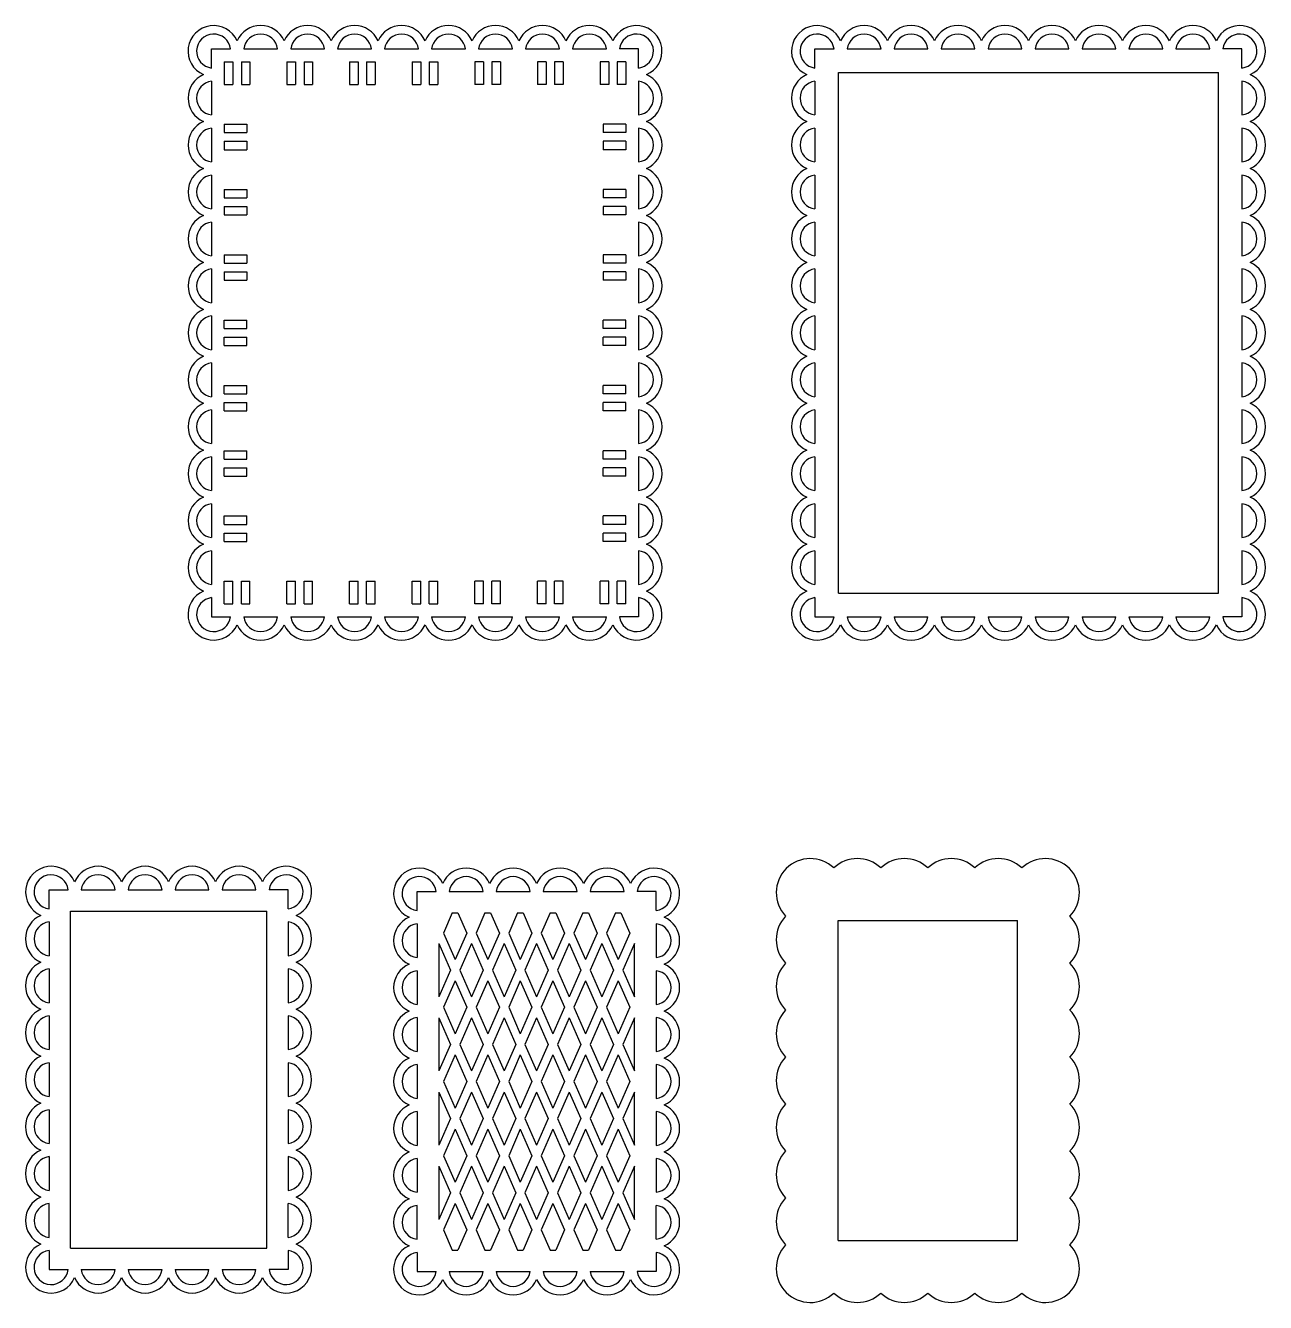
# Model space of a CAD drawing. Extents: x -1014 to -437, y -71 to 231.
# Drawn here: x -1013.8 to -723.1, y -70.7 to 228.7 of the extents above; entities that cross this region are included whole.
import ezdxf

# ---------------------------------------------------------------- set-up
doc = ezdxf.new("R2010")
doc.units = 0
doc.layers.get('0').update_dxf_attribs({"linetype": 'CONTINUOUS'})

msp = doc.modelspace()

# ---------------------------------------------------------------- linework, layer by layer
for p, q in [((-970.206135, 218.780292), (-970.206135, 223.248919)), ((-970.206135, 223.248919), (-965.737508, 223.248919)), ((-962.663098, 223.248919), (-954.725844, 223.248919)), ((-951.651433, 223.248919), (-943.714179, 223.248919)), ((-940.639769, 223.248919), (-932.702515, 223.248919)), ((-929.628104, 223.248919), (-921.690851, 223.248919)), ((-918.61644, 223.248919), (-910.679186, 223.248919)), ((-907.604776, 223.248919), (-899.667522, 223.248919)), ((-896.593111, 223.248919), (-888.655857, 223.248919)), ((-885.581447, 223.248919), (-877.644193, 223.248919)), ((-870.101156, 223.248919), (-874.569783, 223.248919)), ((-870.101156, 218.780292), (-870.101156, 223.248919)), ((-828.738771, 218.780292), (-828.738771, 223.248919)), ((-828.738771, 223.248919), (-824.270144, 223.248919)), ((-821.195734, 223.248919), (-813.25848, 223.248919)), ((-810.184069, 223.248919), (-802.246816, 223.248919)), ((-799.172405, 223.248919), (-791.235151, 223.248919)), ((-788.160741, 223.248919), (-780.223487, 223.248919)), ((-777.149076, 223.248919), (-769.211822, 223.248919)), ((-766.137412, 223.248919), (-758.200158, 223.248919)), ((-755.125748, 223.248919), (-747.188494, 223.248919)), ((-744.114083, 223.248919), (-736.176829, 223.248919)), ((-728.633792, 223.248919), (-733.102419, 223.248919)), ((-728.633792, 218.780292), (-728.633792, 223.248919)), ((-967.206135, 220.248919), (-967.206135, 214.948919)), ((-967.206135, 220.248919), (-965.206135, 220.248919)), ((-965.206135, 220.248919), (-965.206135, 214.948919)), ((-963.206135, 220.248919), (-961.206135, 220.248919)), ((-963.206135, 220.248919), (-963.206135, 214.948919)), ((-961.206135, 220.248919), (-961.206135, 214.948919)), ((-952.527809, 220.248919), (-950.527809, 220.248919)), ((-952.527809, 220.248919), (-952.527809, 214.948919)), ((-950.527809, 220.248919), (-950.527809, 214.948919)), ((-948.527809, 220.248919), (-946.527809, 220.248919)), ((-948.527809, 220.248919), (-948.527809, 214.948919)), ((-946.527809, 220.248919), (-946.527809, 214.948919)), ((-937.843643, 220.248919), (-937.843643, 214.948919)), ((-937.843643, 220.248919), (-935.843643, 220.248919)), ((-935.843643, 220.248919), (-935.843643, 214.948919)), ((-933.843643, 220.248919), (-933.843643, 214.948919)), ((-933.843643, 220.248919), (-931.843643, 220.248919)), ((-931.843643, 220.248919), (-931.843643, 214.948919)), ((-923.159477, 220.248919), (-921.159477, 220.248919)), ((-923.159477, 220.248919), (-923.159477, 214.948919)), ((-921.159477, 220.248919), (-921.159477, 214.948919)), ((-919.159477, 220.248919), (-917.159477, 220.248919)), ((-919.159477, 220.248919), (-919.159477, 214.948919)), ((-917.159477, 220.248919), (-917.159477, 214.948919)), ((-906.463647, 220.248919), (-908.463647, 220.248919)), ((-908.463647, 220.248919), (-908.463647, 214.948919)), ((-906.463647, 220.248919), (-906.463647, 214.948919)), ((-902.463647, 220.248919), (-904.463647, 220.248919)), ((-904.463647, 220.248919), (-904.463647, 214.948919)), ((-902.463647, 220.248919), (-902.463647, 214.948919)), ((-893.779481, 220.248919), (-893.779481, 214.948919)), ((-891.779481, 220.248919), (-893.779481, 220.248919)), ((-891.779481, 220.248919), (-891.779481, 214.948919)), ((-889.779481, 220.248919), (-889.779481, 214.948919)), ((-887.779481, 220.248919), (-889.779481, 220.248919)), ((-887.779481, 220.248919), (-887.779481, 214.948919)), ((-877.101156, 220.248919), (-879.101156, 220.248919)), ((-879.101156, 220.248919), (-879.101156, 214.948919)), ((-877.101156, 220.248919), (-877.101156, 214.948919)), ((-873.101156, 220.248919), (-875.101156, 220.248919)), ((-875.101156, 220.248919), (-875.101156, 214.948919)), ((-873.101156, 220.248919), (-873.101156, 214.948919)), ((-970.206135, 215.705881), (-970.206135, 207.768628)), ((-870.101156, 215.705881), (-870.101156, 207.768628)), ((-828.738771, 215.705881), (-828.738771, 207.768628)), ((-823.238771, 95.608946), (-823.238771, 217.748919)), ((-823.238771, 217.748919), (-734.133792, 217.748919)), ((-734.133792, 95.608946), (-734.133792, 217.748919)), ((-728.633792, 215.705881), (-728.633792, 207.768628)), ((-967.206135, 214.948919), (-965.206135, 214.948919)), ((-963.206135, 214.948919), (-961.206135, 214.948919)), ((-952.527809, 214.948919), (-950.527809, 214.948919)), ((-948.527809, 214.948919), (-946.527809, 214.948919)), ((-937.843643, 214.948919), (-935.843643, 214.948919)), ((-933.843643, 214.948919), (-931.843643, 214.948919)), ((-923.159477, 214.948919), (-921.159477, 214.948919)), ((-919.159477, 214.948919), (-917.159477, 214.948919)), ((-906.463647, 214.948919), (-908.463647, 214.948919)), ((-902.463647, 214.948919), (-904.463647, 214.948919)), ((-891.779481, 214.948919), (-893.779481, 214.948919)), ((-887.779481, 214.948919), (-889.779481, 214.948919)), ((-877.101156, 214.948919), (-879.101156, 214.948919)), ((-873.101156, 214.948919), (-875.101156, 214.948919)), ((-970.206135, 204.694217), (-970.206135, 196.756963)), ((-967.206135, 205.627254), (-961.906135, 205.627254)), ((-967.206135, 205.627254), (-967.206135, 203.627254)), ((-961.906135, 205.627254), (-961.906135, 203.627254)), ((-873.101156, 205.627254), (-878.401156, 205.627254)), ((-878.401156, 205.627254), (-878.401156, 203.627254)), ((-873.101156, 205.627254), (-873.101156, 203.627254)), ((-870.101156, 204.694217), (-870.101156, 196.756963)), ((-828.738771, 204.694217), (-828.738771, 196.756963)), ((-728.633792, 204.694217), (-728.633792, 196.756963)), ((-967.206135, 203.627254), (-961.906135, 203.627254)), ((-967.206135, 201.627254), (-961.906135, 201.627254)), ((-967.206135, 201.627254), (-967.206135, 199.627254)), ((-961.906135, 201.627254), (-961.906135, 199.627254)), ((-873.101156, 203.627254), (-878.401156, 203.627254)), ((-873.101156, 201.627254), (-878.401156, 201.627254)), ((-878.401156, 201.627254), (-878.401156, 199.627254)), ((-873.101156, 201.627254), (-873.101156, 199.627254)), ((-967.206135, 199.627254), (-961.906135, 199.627254)), ((-873.101156, 199.627254), (-878.401156, 199.627254)), ((-970.206135, 193.682553), (-970.206135, 185.745299)), ((-870.101156, 193.682553), (-870.101156, 185.745299)), ((-828.738771, 193.682553), (-828.738771, 185.745299)), ((-728.633792, 193.682553), (-728.633792, 185.745299)), ((-967.206135, 190.318929), (-967.206135, 188.318929)), ((-967.206135, 190.318929), (-961.906135, 190.318929)), ((-961.906135, 190.318929), (-961.906135, 188.318929)), ((-873.101156, 190.318929), (-878.401156, 190.318929)), ((-878.401156, 190.318929), (-878.401156, 188.318929)), ((-873.101156, 190.318929), (-873.101156, 188.318929)), ((-967.206135, 188.318929), (-961.906135, 188.318929)), ((-967.206135, 186.318929), (-967.206135, 184.318929)), ((-967.206135, 186.318929), (-961.906135, 186.318929)), ((-961.906135, 186.318929), (-961.906135, 184.318929)), ((-873.101156, 188.318929), (-878.401156, 188.318929)), ((-873.101156, 186.318929), (-878.401156, 186.318929)), ((-878.401156, 186.318929), (-878.401156, 184.318929)), ((-873.101156, 186.318929), (-873.101156, 184.318929)), ((-967.206135, 184.318929), (-961.906135, 184.318929)), ((-873.101156, 184.318929), (-878.401156, 184.318929)), ((-970.206135, 182.670888), (-970.206135, 174.733634)), ((-870.101156, 182.670888), (-870.101156, 174.733634)), ((-828.738771, 182.670888), (-828.738771, 174.733634)), ((-728.633792, 182.670888), (-728.633792, 174.733634)), ((-967.206135, 175.004763), (-961.906135, 175.004763)), ((-967.206135, 175.004763), (-967.206135, 173.004763)), ((-961.906135, 175.004763), (-961.906135, 173.004763)), ((-873.101156, 175.004763), (-878.401156, 175.004763)), ((-878.401156, 175.004763), (-878.401156, 173.004763)), ((-873.101156, 175.004763), (-873.101156, 173.004763)), ((-970.206135, 171.659224), (-970.206135, 163.72197)), ((-967.206135, 173.004763), (-961.906135, 173.004763)), ((-967.206135, 171.004763), (-961.906135, 171.004763)), ((-967.206135, 171.004763), (-967.206135, 169.004763)), ((-961.906135, 171.004763), (-961.906135, 169.004763)), ((-873.101156, 173.004763), (-878.401156, 173.004763)), ((-878.401156, 171.004763), (-878.401156, 169.004763)), ((-873.101156, 171.004763), (-878.401156, 171.004763)), ((-873.101156, 171.004763), (-873.101156, 169.004763)), ((-870.101156, 171.659224), (-870.101156, 163.72197)), ((-828.738771, 171.659224), (-828.738771, 163.72197)), ((-728.633792, 171.659224), (-728.633792, 163.72197)), ((-967.206135, 169.004763), (-961.906135, 169.004763)), ((-873.101156, 169.004763), (-878.401156, 169.004763)), ((-970.206135, 160.64756), (-970.206135, 152.710306)), ((-967.206135, 159.678933), (-961.906135, 159.678933)), ((-967.206135, 157.678933), (-967.206135, 159.678933)), ((-961.906135, 157.678933), (-961.906135, 159.678933)), ((-873.101156, 159.678933), (-878.401156, 159.678933)), ((-878.401156, 157.678933), (-878.401156, 159.678933)), ((-873.101156, 157.678933), (-873.101156, 159.678933)), ((-870.101156, 160.64756), (-870.101156, 152.710306)), ((-828.738771, 160.64756), (-828.738771, 152.710306)), ((-728.633792, 160.64756), (-728.633792, 152.710306)), ((-967.206135, 157.678933), (-961.906135, 157.678933)), ((-873.101156, 157.678933), (-878.401156, 157.678933)), ((-967.206135, 155.678933), (-961.906135, 155.678933)), ((-967.206135, 153.678933), (-967.206135, 155.678933)), ((-967.206135, 153.678933), (-961.906135, 153.678933)), ((-961.906135, 153.678933), (-961.906135, 155.678933)), ((-873.101156, 155.678933), (-878.401156, 155.678933)), ((-878.401156, 153.678933), (-878.401156, 155.678933)), ((-873.101156, 153.678933), (-878.401156, 153.678933)), ((-873.101156, 153.678933), (-873.101156, 155.678933)), ((-970.206135, 149.635895), (-970.206135, 141.698641)), ((-870.101156, 149.635895), (-870.101156, 141.698641)), ((-828.738771, 149.635895), (-828.738771, 141.698641)), ((-728.633792, 149.635895), (-728.633792, 141.698641)), ((-967.206135, 142.353102), (-967.206135, 144.353102)), ((-967.206135, 144.353102), (-961.906135, 144.353102)), ((-961.906135, 142.353102), (-961.906135, 144.353102)), ((-878.401156, 142.353102), (-878.401156, 144.353102)), ((-873.101156, 144.353102), (-878.401156, 144.353102)), ((-873.101156, 142.353102), (-873.101156, 144.353102)), ((-967.206135, 142.353102), (-961.906135, 142.353102)), ((-873.101156, 142.353102), (-878.401156, 142.353102)), ((-970.206135, 138.624231), (-970.206135, 130.686977)), ((-967.206135, 140.353102), (-961.906135, 140.353102)), ((-967.206135, 138.353102), (-967.206135, 140.353102)), ((-967.206135, 138.353102), (-961.906135, 138.353102)), ((-961.906135, 138.353102), (-961.906135, 140.353102)), ((-873.101156, 140.353102), (-878.401156, 140.353102)), ((-878.401156, 138.353102), (-878.401156, 140.353102)), ((-873.101156, 138.353102), (-878.401156, 138.353102)), ((-873.101156, 138.353102), (-873.101156, 140.353102)), ((-870.101156, 138.624231), (-870.101156, 130.686977)), ((-828.738771, 138.624231), (-828.738771, 130.686977)), ((-728.633792, 138.624231), (-728.633792, 130.686977)), ((-967.206135, 129.038936), (-961.906135, 129.038936)), ((-967.206135, 127.038936), (-967.206135, 129.038936)), ((-961.906135, 127.038936), (-961.906135, 129.038936)), ((-873.101156, 129.038936), (-878.401156, 129.038936)), ((-878.401156, 127.038936), (-878.401156, 129.038936)), ((-873.101156, 127.038936), (-873.101156, 129.038936)), ((-970.206135, 127.612566), (-970.206135, 119.675313)), ((-967.206135, 127.038936), (-961.906135, 127.038936)), ((-873.101156, 127.038936), (-878.401156, 127.038936)), ((-870.101156, 127.612566), (-870.101156, 119.675313)), ((-828.738771, 127.612566), (-828.738771, 119.675313)), ((-728.633792, 127.612566), (-728.633792, 119.675313)), ((-967.206135, 125.038936), (-961.906135, 125.038936)), ((-967.206135, 123.038936), (-967.206135, 125.038936)), ((-967.206135, 123.038936), (-961.906135, 123.038936)), ((-961.906135, 123.038936), (-961.906135, 125.038936)), ((-873.101156, 125.038936), (-878.401156, 125.038936)), ((-878.401156, 123.038936), (-878.401156, 125.038936)), ((-873.101156, 123.038936), (-878.401156, 123.038936)), ((-873.101156, 123.038936), (-873.101156, 125.038936)), ((-970.206135, 116.600902), (-970.206135, 108.663648)), ((-870.101156, 116.600902), (-870.101156, 108.663648)), ((-828.738771, 116.600902), (-828.738771, 108.663648)), ((-728.633792, 116.600902), (-728.633792, 108.663648)), ((-967.206135, 113.730611), (-961.906135, 113.730611)), ((-967.206135, 111.730611), (-967.206135, 113.730611)), ((-967.206135, 111.730611), (-961.906135, 111.730611)), ((-961.906135, 111.730611), (-961.906135, 113.730611)), ((-873.101156, 113.730611), (-878.401156, 113.730611)), ((-878.401156, 111.730611), (-878.401156, 113.730611)), ((-873.101156, 111.730611), (-878.401156, 111.730611)), ((-873.101156, 111.730611), (-873.101156, 113.730611)), ((-967.206135, 109.730611), (-961.906135, 109.730611)), ((-967.206135, 107.730611), (-967.206135, 109.730611)), ((-961.906135, 107.730611), (-961.906135, 109.730611)), ((-873.101156, 109.730611), (-878.401156, 109.730611)), ((-878.401156, 107.730611), (-878.401156, 109.730611)), ((-873.101156, 107.730611), (-873.101156, 109.730611)), ((-970.206135, 105.589238), (-970.206135, 97.651984)), ((-967.206135, 107.730611), (-961.906135, 107.730611)), ((-873.101156, 107.730611), (-878.401156, 107.730611)), ((-870.101156, 105.589238), (-870.101156, 97.651984)), ((-828.738771, 105.589238), (-828.738771, 97.651984)), ((-728.633792, 105.589238), (-728.633792, 97.651984)), ((-967.206135, 98.408946), (-965.206135, 98.408946)), ((-967.206135, 93.108946), (-967.206135, 98.408946)), ((-965.206135, 93.108946), (-965.206135, 98.408946)), ((-963.206135, 98.408946), (-961.206135, 98.408946)), ((-963.206135, 93.108946), (-963.206135, 98.408946)), ((-961.206135, 93.108946), (-961.206135, 98.408946)), ((-952.527809, 93.108946), (-952.527809, 98.408946)), ((-952.527809, 98.408946), (-950.527809, 98.408946)), ((-950.527809, 93.108946), (-950.527809, 98.408946)), ((-948.527809, 93.108946), (-948.527809, 98.408946)), ((-948.527809, 98.408946), (-946.527809, 98.408946)), ((-946.527809, 93.108946), (-946.527809, 98.408946)), ((-937.843643, 98.408946), (-935.843643, 98.408946)), ((-937.843643, 93.108946), (-937.843643, 98.408946)), ((-935.843643, 93.108946), (-935.843643, 98.408946)), ((-933.843643, 98.408946), (-931.843643, 98.408946)), ((-933.843643, 93.108946), (-933.843643, 98.408946)), ((-931.843643, 93.108946), (-931.843643, 98.408946)), ((-923.159477, 93.108946), (-923.159477, 98.408946)), ((-923.159477, 98.408946), (-921.159477, 98.408946)), ((-921.159477, 93.108946), (-921.159477, 98.408946)), ((-919.159477, 93.108946), (-919.159477, 98.408946)), ((-919.159477, 98.408946), (-917.159477, 98.408946)), ((-917.159477, 93.108946), (-917.159477, 98.408946)), ((-908.463647, 93.108946), (-908.463647, 98.408946)), ((-906.463647, 98.408946), (-908.463647, 98.408946)), ((-906.463647, 93.108946), (-906.463647, 98.408946)), ((-904.463647, 93.108946), (-904.463647, 98.408946)), ((-902.463647, 98.408946), (-904.463647, 98.408946)), ((-902.463647, 93.108946), (-902.463647, 98.408946)), ((-891.779481, 98.408946), (-893.779481, 98.408946)), ((-893.779481, 93.108946), (-893.779481, 98.408946)), ((-891.779481, 93.108946), (-891.779481, 98.408946)), ((-887.779481, 98.408946), (-889.779481, 98.408946)), ((-889.779481, 93.108946), (-889.779481, 98.408946)), ((-887.779481, 93.108946), (-887.779481, 98.408946)), ((-879.101156, 93.108946), (-879.101156, 98.408946)), ((-877.101156, 98.408946), (-879.101156, 98.408946)), ((-877.101156, 93.108946), (-877.101156, 98.408946)), ((-875.101156, 93.108946), (-875.101156, 98.408946)), ((-873.101156, 98.408946), (-875.101156, 98.408946)), ((-873.101156, 93.108946), (-873.101156, 98.408946)), ((-970.206135, 94.577573), (-970.206135, 90.108946)), ((-967.206135, 93.108946), (-965.206135, 93.108946)), ((-963.206135, 93.108946), (-961.206135, 93.108946)), ((-952.527809, 93.108946), (-950.527809, 93.108946)), ((-948.527809, 93.108946), (-946.527809, 93.108946)), ((-937.843643, 93.108946), (-935.843643, 93.108946)), ((-933.843643, 93.108946), (-931.843643, 93.108946)), ((-923.159477, 93.108946), (-921.159477, 93.108946)), ((-919.159477, 93.108946), (-917.159477, 93.108946)), ((-906.463647, 93.108946), (-908.463647, 93.108946)), ((-902.463647, 93.108946), (-904.463647, 93.108946)), ((-891.779481, 93.108946), (-893.779481, 93.108946)), ((-887.779481, 93.108946), (-889.779481, 93.108946)), ((-877.101156, 93.108946), (-879.101156, 93.108946)), ((-873.101156, 93.108946), (-875.101156, 93.108946)), ((-870.101156, 94.577573), (-870.101156, 90.108946)), ((-828.738771, 94.577573), (-828.738771, 90.108946)), ((-823.238771, 95.608946), (-734.133792, 95.608946)), ((-728.633792, 94.577573), (-728.633792, 90.108946)), ((-970.206135, 90.108946), (-965.737508, 90.108946)), ((-962.663098, 90.108946), (-954.725844, 90.108946)), ((-951.651433, 90.108946), (-943.714179, 90.108946)), ((-940.639769, 90.108946), (-932.702515, 90.108946)), ((-929.628104, 90.108946), (-921.690851, 90.108946)), ((-918.61644, 90.108946), (-910.679186, 90.108946)), ((-907.604776, 90.108946), (-899.667522, 90.108946)), ((-896.593111, 90.108946), (-888.655857, 90.108946)), ((-885.581447, 90.108946), (-877.644193, 90.108946)), ((-870.101156, 90.108946), (-874.569783, 90.108946)), ((-828.738771, 90.108946), (-824.270144, 90.108946)), ((-821.195734, 90.108946), (-813.25848, 90.108946)), ((-810.184069, 90.108946), (-802.246816, 90.108946)), ((-799.172405, 90.108946), (-791.235151, 90.108946)), ((-788.160741, 90.108946), (-780.223487, 90.108946)), ((-777.149076, 90.108946), (-769.211822, 90.108946)), ((-766.137412, 90.108946), (-758.200158, 90.108946)), ((-755.125748, 90.108946), (-747.188494, 90.108946)), ((-744.114083, 90.108946), (-736.176829, 90.108946)), ((-728.633792, 90.108946), (-733.102419, 90.108946)), ((-1008.307129, 26.069557), (-1003.838502, 26.069557)), ((-1008.307129, 21.600931), (-1008.307129, 26.069557)), ((-1000.764092, 26.069557), (-992.826838, 26.069557)), ((-989.752427, 26.069557), (-981.815173, 26.069557)), ((-978.740763, 26.069557), (-970.803509, 26.069557)), ((-967.729099, 26.069557), (-959.791845, 26.069557)), ((-952.248807, 26.069557), (-956.717434, 26.069557)), ((-952.248807, 21.600931), (-952.248807, 26.069557)), ((-922.021776, 25.642775), (-917.553149, 25.642775)), ((-922.021776, 21.174148), (-922.021776, 25.642775)), ((-914.478738, 25.642775), (-906.541484, 25.642775)), ((-903.467074, 25.642775), (-895.52982, 25.642775)), ((-892.455409, 25.642775), (-884.518155, 25.642775)), ((-881.443745, 25.642775), (-873.506491, 25.642775)), ((-865.963454, 25.642775), (-870.432081, 25.642775)), ((-865.963454, 21.174148), (-865.963454, 25.642775)), ((-1003.307129, -58.023758), (-1003.307129, 21.069557)), ((-1003.307129, 21.069557), (-957.248807, 21.069557)), ((-957.248807, -58.023758), (-957.248807, 21.069557)), ((-1008.307129, 18.52652), (-1008.307129, 10.589266)), ((-952.248807, 18.52652), (-952.248807, 10.589266)), ((-922.021776, 18.099737), (-922.021776, 10.162483)), ((-913.759195, 20.642775), (-915.836347, 15.913069)), ((-913.759195, 20.642775), (-912.452565, 20.642775)), ((-912.452565, 20.642775), (-910.375414, 15.913069)), ((-906.113889, 20.642775), (-908.191041, 15.913069)), ((-906.113889, 20.642775), (-904.807259, 20.642775)), ((-904.807259, 20.642775), (-902.730108, 15.913069)), ((-898.468583, 20.642775), (-900.545734, 15.913069)), ((-898.468583, 20.642775), (-897.161953, 20.642775)), ((-897.161953, 20.642775), (-895.084801, 15.913069)), ((-890.823276, 20.642775), (-892.900428, 15.913069)), ((-890.823276, 20.642775), (-889.516647, 20.642775)), ((-889.516647, 20.642775), (-887.439495, 15.913069)), ((-883.17797, 20.642775), (-885.255122, 15.913069)), ((-883.17797, 20.642775), (-881.87134, 20.642775)), ((-881.87134, 20.642775), (-879.794189, 15.913069)), ((-875.532664, 20.642775), (-877.609815, 15.913069)), ((-875.532664, 20.642775), (-874.226034, 20.642775)), ((-874.226034, 20.642775), (-872.148882, 15.913069)), ((-865.963454, 18.099737), (-865.963454, 10.162483)), ((-823.31775, -56.225636), (-823.31775, 18.867679)), ((-823.31775, 18.867679), (-781.259428, 18.867679)), ((-781.259428, -56.225636), (-781.259428, 18.867679)), ((-915.836347, 15.913069), (-913.10588, 9.695756)), ((-910.375414, 15.913069), (-913.10588, 9.695756)), ((-908.191041, 15.913069), (-905.460574, 9.695756)), ((-902.730108, 15.913069), (-905.460574, 9.695756)), ((-900.545734, 15.913069), (-897.815268, 9.695756)), ((-895.084801, 15.913069), (-897.815268, 9.695756)), ((-892.900428, 15.913069), (-890.169962, 9.695756)), ((-887.439495, 15.913069), (-890.169962, 9.695756)), ((-885.255122, 15.913069), (-882.524655, 9.695756)), ((-879.794189, 15.913069), (-882.524655, 9.695756)), ((-877.609815, 15.913069), (-874.879349, 9.695756)), ((-872.148882, 15.913069), (-874.879349, 9.695756)), ((-916.928533, 13.426144), (-914.198067, 7.208831)), ((-916.928533, 13.426144), (-916.928533, 0.991518)), ((-909.283227, 13.426144), (-912.013694, 7.208831)), ((-909.283227, 13.426144), (-906.552761, 7.208831)), ((-901.637921, 13.426144), (-904.368387, 7.208831)), ((-901.637921, 13.426144), (-898.907454, 7.208831)), ((-893.992615, 13.426144), (-896.723081, 7.208831)), ((-893.992615, 13.426144), (-891.262148, 7.208831)), ((-886.347308, 13.426144), (-889.077775, 7.208831)), ((-886.347308, 13.426144), (-883.616842, 7.208831)), ((-878.702002, 13.426144), (-881.432469, 7.208831)), ((-878.702002, 13.426144), (-875.971536, 7.208831)), ((-871.056696, 13.426144), (-873.787162, 7.208831)), ((-871.056696, 0.991518), (-871.056696, 13.426144)), ((-1008.307129, 7.514856), (-1008.307129, -0.422398)), ((-952.248807, 7.514856), (-952.248807, -0.422398)), ((-922.021776, 7.088073), (-922.021776, -0.849181)), ((-914.198067, 7.208831), (-916.928533, 0.991518)), ((-912.013694, 7.208831), (-909.283227, 0.991518)), ((-906.552761, 7.208831), (-909.283227, 0.991518)), ((-904.368387, 7.208831), (-901.637921, 0.991518)), ((-898.907454, 7.208831), (-901.637921, 0.991518)), ((-896.723081, 7.208831), (-893.992615, 0.991518)), ((-891.262148, 7.208831), (-893.992615, 0.991518)), ((-889.077775, 7.208831), (-886.347308, 0.991518)), ((-883.616842, 7.208831), (-886.347308, 0.991518)), ((-881.432469, 7.208831), (-878.702002, 0.991518)), ((-875.971536, 7.208831), (-878.702002, 0.991518)), ((-873.787162, 7.208831), (-871.056696, 0.991518)), ((-865.963454, 7.088073), (-865.963454, -0.849181)), ((-913.10588, 4.721906), (-915.836347, -1.495407)), ((-913.10588, 4.721906), (-910.375414, -1.495407)), ((-905.460574, 4.721906), (-908.191041, -1.495407)), ((-905.460574, 4.721906), (-902.730108, -1.495407)), ((-897.815268, 4.721906), (-900.545734, -1.495407)), ((-897.815268, 4.721906), (-895.084801, -1.495407)), ((-890.169962, 4.721906), (-892.900428, -1.495407)), ((-890.169962, 4.721906), (-887.439495, -1.495407)), ((-882.524655, 4.721906), (-885.255122, -1.495407)), ((-882.524655, 4.721906), (-879.794189, -1.495407)), ((-874.879349, 4.721906), (-877.609815, -1.495407)), ((-874.879349, 4.721906), (-872.148882, -1.495407)), ((-915.836347, -1.495407), (-913.10588, -7.71272)), ((-910.375414, -1.495407), (-913.10588, -7.71272)), ((-908.191041, -1.495407), (-905.460574, -7.71272)), ((-902.730108, -1.495407), (-905.460574, -7.71272)), ((-900.545734, -1.495407), (-897.815268, -7.71272)), ((-895.084801, -1.495407), (-897.815268, -7.71272)), ((-892.900428, -1.495407), (-890.169962, -7.71272)), ((-887.439495, -1.495407), (-890.169962, -7.71272)), ((-885.255122, -1.495407), (-882.524655, -7.71272)), ((-879.794189, -1.495407), (-882.524655, -7.71272)), ((-877.609815, -1.495407), (-874.879349, -7.71272)), ((-872.148882, -1.495407), (-874.879349, -7.71272)), ((-1008.307129, -3.496809), (-1008.307129, -11.434063)), ((-952.248807, -3.496809), (-952.248807, -11.434063)), ((-922.021776, -3.923592), (-922.021776, -11.860846)), ((-916.928533, -3.982332), (-914.198067, -10.199645)), ((-916.928533, -3.982332), (-916.928533, -16.416958)), ((-909.283227, -3.982332), (-912.013694, -10.199645)), ((-909.283227, -3.982332), (-906.552761, -10.199645)), ((-901.637921, -3.982332), (-904.368387, -10.199645)), ((-901.637921, -3.982332), (-898.907454, -10.199645)), ((-893.992615, -3.982332), (-896.723081, -10.199645)), ((-893.992615, -3.982332), (-891.262148, -10.199645)), ((-886.347308, -3.982332), (-889.077775, -10.199645)), ((-886.347308, -3.982332), (-883.616842, -10.199645)), ((-878.702002, -3.982332), (-881.432469, -10.199645)), ((-878.702002, -3.982332), (-875.971536, -10.199645)), ((-871.056696, -3.982332), (-873.787162, -10.199645)), ((-871.056696, -16.416958), (-871.056696, -3.982332)), ((-865.963454, -3.923592), (-865.963454, -11.860846)), ((-914.198067, -10.199645), (-916.928533, -16.416958)), ((-912.013694, -10.199645), (-909.283227, -16.416958)), ((-906.552761, -10.199645), (-909.283227, -16.416958)), ((-904.368387, -10.199645), (-901.637921, -16.416958)), ((-898.907454, -10.199645), (-901.637921, -16.416958)), ((-896.723081, -10.199645), (-893.992615, -16.416958)), ((-891.262148, -10.199645), (-893.992615, -16.416958)), ((-889.077775, -10.199645), (-886.347308, -16.416958)), ((-883.616842, -10.199645), (-886.347308, -16.416958)), ((-881.432469, -10.199645), (-878.702002, -16.416958)), ((-875.971536, -10.199645), (-878.702002, -16.416958)), ((-873.787162, -10.199645), (-871.056696, -16.416958)), ((-1008.307129, -14.508473), (-1008.307129, -22.445727)), ((-952.248807, -14.508473), (-952.248807, -22.445727)), ((-922.021776, -14.935256), (-922.021776, -22.87251)), ((-913.10588, -12.68657), (-915.836347, -18.903883)), ((-913.10588, -12.68657), (-910.375414, -18.903883)), ((-905.460574, -12.68657), (-908.191041, -18.903883)), ((-905.460574, -12.68657), (-902.730108, -18.903883)), ((-897.815268, -12.68657), (-900.545734, -18.903883)), ((-897.815268, -12.68657), (-895.084801, -18.903883)), ((-890.169962, -12.68657), (-892.900428, -18.903883)), ((-890.169962, -12.68657), (-887.439495, -18.903883)), ((-882.524655, -12.68657), (-885.255122, -18.903883)), ((-882.524655, -12.68657), (-879.794189, -18.903883)), ((-874.879349, -12.68657), (-877.609815, -18.903883)), ((-874.879349, -12.68657), (-872.148882, -18.903883)), ((-865.963454, -14.935256), (-865.963454, -22.87251)), ((-915.836347, -18.903883), (-913.10588, -25.121196)), ((-910.375414, -18.903883), (-913.10588, -25.121196)), ((-908.191041, -18.903883), (-905.460574, -25.121196)), ((-902.730108, -18.903883), (-905.460574, -25.121196)), ((-900.545734, -18.903883), (-897.815268, -25.121196)), ((-895.084801, -18.903883), (-897.815268, -25.121196)), ((-892.900428, -18.903883), (-890.169962, -25.121196)), ((-887.439495, -18.903883), (-890.169962, -25.121196)), ((-885.255122, -18.903883), (-882.524655, -25.121196)), ((-879.794189, -18.903883), (-882.524655, -25.121196)), ((-877.609815, -18.903883), (-874.879349, -25.121196)), ((-872.148882, -18.903883), (-874.879349, -25.121196)), ((-916.928533, -21.390808), (-914.198067, -27.608121)), ((-916.928533, -21.390808), (-916.928533, -33.825434)), ((-909.283227, -21.390808), (-912.013694, -27.608121)), ((-909.283227, -21.390808), (-906.552761, -27.608121)), ((-901.637921, -21.390808), (-904.368387, -27.608121)), ((-901.637921, -21.390808), (-898.907454, -27.608121)), ((-893.992615, -21.390808), (-896.723081, -27.608121)), ((-893.992615, -21.390808), (-891.262148, -27.608121)), ((-886.347308, -21.390808), (-889.077775, -27.608121)), ((-886.347308, -21.390808), (-883.616842, -27.608121)), ((-878.702002, -21.390808), (-881.432469, -27.608121)), ((-878.702002, -21.390808), (-875.971536, -27.608121)), ((-871.056696, -21.390808), (-873.787162, -27.608121)), ((-871.056696, -33.825434), (-871.056696, -21.390808)), ((-1008.307129, -25.520137), (-1008.307129, -33.457391)), ((-952.248807, -25.520137), (-952.248807, -33.457391)), ((-922.021776, -25.94692), (-922.021776, -33.884174)), ((-865.963454, -25.94692), (-865.963454, -33.884174)), ((-914.198067, -27.608121), (-916.928533, -33.825434)), ((-912.013694, -27.608121), (-909.283227, -33.825434)), ((-906.552761, -27.608121), (-909.283227, -33.825434)), ((-904.368387, -27.608121), (-901.637921, -33.825434)), ((-898.907454, -27.608121), (-901.637921, -33.825434)), ((-896.723081, -27.608121), (-893.992615, -33.825434)), ((-891.262148, -27.608121), (-893.992615, -33.825434)), ((-889.077775, -27.608121), (-886.347308, -33.825434)), ((-883.616842, -27.608121), (-886.347308, -33.825434)), ((-881.432469, -27.608121), (-878.702002, -33.825434)), ((-875.971536, -27.608121), (-878.702002, -33.825434)), ((-873.787162, -27.608121), (-871.056696, -33.825434)), ((-913.10588, -30.095046), (-915.836347, -36.312359)), ((-913.10588, -30.095046), (-910.375414, -36.312359)), ((-905.460574, -30.095046), (-908.191041, -36.312359)), ((-905.460574, -30.095046), (-902.730108, -36.312359)), ((-897.815268, -30.095046), (-900.545734, -36.312359)), ((-897.815268, -30.095046), (-895.084801, -36.312359)), ((-890.169962, -30.095046), (-892.900428, -36.312359)), ((-890.169962, -30.095046), (-887.439495, -36.312359)), ((-882.524655, -30.095046), (-885.255122, -36.312359)), ((-882.524655, -30.095046), (-879.794189, -36.312359)), ((-874.879349, -30.095046), (-877.609815, -36.312359)), ((-874.879349, -30.095046), (-872.148882, -36.312359)), ((-1008.307129, -36.531802), (-1008.307129, -44.469056)), ((-952.248807, -36.531802), (-952.248807, -44.469056)), ((-922.021776, -36.958585), (-922.021776, -44.895839)), ((-916.928533, -38.799284), (-914.198067, -45.016597)), ((-916.928533, -38.799284), (-916.928533, -51.23391)), ((-915.836347, -36.312359), (-913.10588, -42.529672)), ((-910.375414, -36.312359), (-913.10588, -42.529672)), ((-909.283227, -38.799284), (-912.013694, -45.016597)), ((-909.283227, -38.799284), (-906.552761, -45.016597)), ((-908.191041, -36.312359), (-905.460574, -42.529672)), ((-902.730108, -36.312359), (-905.460574, -42.529672)), ((-901.637921, -38.799284), (-904.368387, -45.016597)), ((-901.637921, -38.799284), (-898.907454, -45.016597)), ((-900.545734, -36.312359), (-897.815268, -42.529672)), ((-895.084801, -36.312359), (-897.815268, -42.529672)), ((-893.992615, -38.799284), (-896.723081, -45.016597)), ((-893.992615, -38.799284), (-891.262148, -45.016597)), ((-892.900428, -36.312359), (-890.169962, -42.529672)), ((-887.439495, -36.312359), (-890.169962, -42.529672)), ((-886.347308, -38.799284), (-889.077775, -45.016597)), ((-886.347308, -38.799284), (-883.616842, -45.016597)), ((-885.255122, -36.312359), (-882.524655, -42.529672)), ((-879.794189, -36.312359), (-882.524655, -42.529672)), ((-878.702002, -38.799284), (-881.432469, -45.016597)), ((-878.702002, -38.799284), (-875.971536, -45.016597)), ((-877.609815, -36.312359), (-874.879349, -42.529672)), ((-872.148882, -36.312359), (-874.879349, -42.529672)), ((-871.056696, -38.799284), (-873.787162, -45.016597)), ((-871.056696, -51.23391), (-871.056696, -38.799284)), ((-865.963454, -36.958585), (-865.963454, -44.895839)), ((-1008.307129, -55.48072), (-1008.307129, -47.543466)), ((-952.248807, -55.48072), (-952.248807, -47.543466)), ((-914.198067, -45.016597), (-916.928533, -51.23391)), ((-913.10588, -47.503522), (-915.836347, -53.720835)), ((-913.10588, -47.503522), (-910.375414, -53.720835)), ((-912.013694, -45.016597), (-909.283227, -51.23391)), ((-906.552761, -45.016597), (-909.283227, -51.23391)), ((-905.460574, -47.503522), (-908.191041, -53.720835)), ((-905.460574, -47.503522), (-902.730108, -53.720835)), ((-904.368387, -45.016597), (-901.637921, -51.23391)), ((-898.907454, -45.016597), (-901.637921, -51.23391)), ((-897.815268, -47.503522), (-900.545734, -53.720835)), ((-897.815268, -47.503522), (-895.084801, -53.720835)), ((-896.723081, -45.016597), (-893.992615, -51.23391)), ((-891.262148, -45.016597), (-893.992615, -51.23391)), ((-890.169962, -47.503522), (-892.900428, -53.720835)), ((-890.169962, -47.503522), (-887.439495, -53.720835)), ((-889.077775, -45.016597), (-886.347308, -51.23391)), ((-883.616842, -45.016597), (-886.347308, -51.23391)), ((-882.524655, -47.503522), (-885.255122, -53.720835)), ((-882.524655, -47.503522), (-879.794189, -53.720835)), ((-881.432469, -45.016597), (-878.702002, -51.23391)), ((-875.971536, -45.016597), (-878.702002, -51.23391)), ((-874.879349, -47.503522), (-877.609815, -53.720835)), ((-874.879349, -47.503522), (-872.148882, -53.720835)), ((-873.787162, -45.016597), (-871.056696, -51.23391)), ((-922.021776, -55.907503), (-922.021776, -47.970249)), ((-865.963454, -55.907503), (-865.963454, -47.970249)), ((-915.836347, -53.720835), (-913.759195, -58.45054)), ((-910.375414, -53.720835), (-912.452565, -58.45054)), ((-908.191041, -53.720835), (-906.113889, -58.45054)), ((-902.730108, -53.720835), (-904.807259, -58.45054)), ((-900.545734, -53.720835), (-898.468583, -58.45054)), ((-895.084801, -53.720835), (-897.161953, -58.45054)), ((-892.900428, -53.720835), (-890.823276, -58.45054)), ((-887.439495, -53.720835), (-889.516647, -58.45054)), ((-885.255122, -53.720835), (-883.17797, -58.45054)), ((-879.794189, -53.720835), (-881.87134, -58.45054)), ((-877.609815, -53.720835), (-875.532664, -58.45054)), ((-872.148882, -53.720835), (-874.226034, -58.45054)), ((-823.31775, -56.225636), (-781.259428, -56.225636)), ((-1008.307129, -58.555131), (-1008.307129, -63.023758)), ((-1003.307129, -58.023758), (-957.248807, -58.023758)), ((-952.248807, -58.555131), (-952.248807, -63.023758)), ((-922.021776, -58.981913), (-922.021776, -63.45054)), ((-913.759195, -58.45054), (-912.452565, -58.45054)), ((-906.113889, -58.45054), (-904.807259, -58.45054)), ((-898.468583, -58.45054), (-897.161953, -58.45054)), ((-890.823276, -58.45054), (-889.516647, -58.45054)), ((-883.17797, -58.45054), (-881.87134, -58.45054)), ((-875.532664, -58.45054), (-874.226034, -58.45054)), ((-865.963454, -58.981913), (-865.963454, -63.45054)), ((-1008.307129, -63.023758), (-1003.838502, -63.023758)), ((-1000.764092, -63.023758), (-992.826838, -63.023758)), ((-989.752427, -63.023758), (-981.815173, -63.023758)), ((-978.740763, -63.023758), (-970.803509, -63.023758)), ((-967.729099, -63.023758), (-959.791845, -63.023758)), ((-952.248807, -63.023758), (-956.717434, -63.023758)), ((-922.021776, -63.45054), (-917.553149, -63.45054)), ((-914.478738, -63.45054), (-906.541484, -63.45054)), ((-903.467074, -63.45054), (-895.52982, -63.45054)), ((-892.455409, -63.45054), (-884.518155, -63.45054)), ((-881.443745, -63.45054), (-873.506491, -63.45054)), ((-865.963454, -63.45054), (-870.432081, -63.45054))]:
    msp.add_line(p, q)
for centre, radius, start, end in [((-969.706135, 222.748919), 6, 23.416719, 246.583281), ((-958.694471, 222.748919), 6, 23.416719, 156.583281), ((-947.682806, 222.748919), 6, 23.416719, 156.583281), ((-936.671142, 222.748919), 6, 23.416719, 156.583281), ((-925.659477, 222.748919), 6, 23.416719, 156.583281), ((-914.647813, 222.748919), 6, 23.416719, 156.583281), ((-903.636149, 222.748919), 6, 23.416719, 156.583281), ((-892.624484, 222.748919), 6, 23.416719, 156.583281), ((-881.61282, 222.748919), 6, 23.416719, 156.583281), ((-870.601156, 222.748919), 6, 293.416719, 156.583281), ((-828.238771, 222.748919), 6, 23.416719, 246.583281), ((-817.227107, 222.748919), 6, 23.416719, 156.583281), ((-806.215442, 222.748919), 6, 23.416719, 156.583281), ((-795.203778, 222.748919), 6, 23.416719, 156.583281), ((-784.192114, 222.748919), 6, 23.416719, 156.583281), ((-773.180449, 222.748919), 6, 23.416719, 156.583281), ((-762.168785, 222.748919), 6, 23.416719, 156.583281), ((-751.157121, 222.748919), 6, 23.416719, 156.583281), ((-740.145456, 222.748919), 6, 23.416719, 156.583281), ((-729.133792, 222.748919), 6, 293.416719, 156.583281), ((-969.706135, 222.748919), 4, 7.180756, 262.819244), ((-958.694471, 222.748919), 4, 7.180756, 172.819244), ((-947.682806, 222.748919), 4, 7.180756, 172.819244), ((-936.671142, 222.748919), 4, 7.180756, 172.819244), ((-925.659477, 222.748919), 4, 7.180756, 172.819244), ((-914.647813, 222.748919), 4, 7.180756, 172.819244), ((-903.636149, 222.748919), 4, 7.180756, 172.819244), ((-892.624484, 222.748919), 4, 7.180756, 172.819244), ((-881.61282, 222.748919), 4, 7.180756, 172.819244), ((-870.601156, 222.748919), 4, 277.180756, 172.819244), ((-828.238771, 222.748919), 4, 7.180756, 262.819244), ((-817.227107, 222.748919), 4, 7.180756, 172.819244), ((-806.215442, 222.748919), 4, 7.180756, 172.819244), ((-795.203778, 222.748919), 4, 7.180756, 172.819244), ((-784.192114, 222.748919), 4, 7.180756, 172.819244), ((-773.180449, 222.748919), 4, 7.180756, 172.819244), ((-762.168785, 222.748919), 4, 7.180756, 172.819244), ((-751.157121, 222.748919), 4, 7.180756, 172.819244), ((-740.145456, 222.748919), 4, 7.180756, 172.819244), ((-729.133792, 222.748919), 4, 277.180756, 172.819244), ((-969.706135, 211.737254), 6, 113.416719, 246.583281), ((-969.706135, 211.737254), 4, 97.180756, 262.819244), ((-870.601156, 211.737254), 4, 277.180756, 82.819244), ((-870.601156, 211.737254), 6, 293.416719, 66.583281), ((-828.238771, 211.737254), 6, 113.416719, 246.583281), ((-828.238771, 211.737254), 4, 97.180756, 262.819244), ((-729.133792, 211.737254), 4, 277.180756, 82.819244), ((-729.133792, 211.737254), 6, 293.416719, 66.583281), ((-969.706135, 200.72559), 6, 113.416719, 246.583281), ((-969.706135, 200.72559), 4, 97.180756, 262.819244), ((-870.601156, 200.72559), 4, 277.180756, 82.819244), ((-870.601156, 200.72559), 6, 293.416719, 66.583281), ((-828.238771, 200.72559), 6, 113.416719, 246.583281), ((-828.238771, 200.72559), 4, 97.180756, 262.819244), ((-729.133792, 200.72559), 4, 277.180756, 82.819244), ((-729.133792, 200.72559), 6, 293.416719, 66.583281), ((-969.706135, 189.713926), 6, 113.416719, 246.583281), ((-870.601156, 189.713926), 6, 293.416719, 66.583281), ((-828.238771, 189.713926), 6, 113.416719, 246.583281), ((-729.133792, 189.713926), 6, 293.416719, 66.583281), ((-969.706135, 189.713926), 4, 97.180756, 262.819244), ((-870.601156, 189.713926), 4, 277.180756, 82.819244), ((-828.238771, 189.713926), 4, 97.180756, 262.819244), ((-729.133792, 189.713926), 4, 277.180756, 82.819244), ((-969.706135, 178.702261), 6, 113.416719, 246.583281), ((-870.601156, 178.702261), 6, 293.416719, 66.583281), ((-828.238771, 178.702261), 6, 113.416719, 246.583281), ((-729.133792, 178.702261), 6, 293.416719, 66.583281), ((-969.706135, 178.702261), 4, 97.180756, 262.819244), ((-870.601156, 178.702261), 4, 277.180756, 82.819244), ((-828.238771, 178.702261), 4, 97.180756, 262.819244), ((-729.133792, 178.702261), 4, 277.180756, 82.819244), ((-969.706135, 167.690597), 6, 113.416719, 246.583281), ((-969.706135, 167.690597), 4, 97.180756, 262.819244), ((-870.601156, 167.690597), 4, 277.180756, 82.819244), ((-870.601156, 167.690597), 6, 293.416719, 66.583281), ((-828.238771, 167.690597), 6, 113.416719, 246.583281), ((-828.238771, 167.690597), 4, 97.180756, 262.819244), ((-729.133792, 167.690597), 4, 277.180756, 82.819244), ((-729.133792, 167.690597), 6, 293.416719, 66.583281), ((-969.706135, 156.678933), 6, 113.416719, 246.583281), ((-870.601156, 156.678933), 6, 293.416719, 66.583281), ((-828.238771, 156.678933), 6, 113.416719, 246.583281), ((-729.133792, 156.678933), 6, 293.416719, 66.583281), ((-969.706135, 156.678933), 4, 97.180756, 262.819244), ((-870.601156, 156.678933), 4, 277.180756, 82.819244), ((-828.238771, 156.678933), 4, 97.180756, 262.819244), ((-729.133792, 156.678933), 4, 277.180756, 82.819244), ((-969.706135, 145.667268), 6, 113.416719, 246.583281), ((-870.601156, 145.667268), 6, 293.416719, 66.583281), ((-828.238771, 145.667268), 6, 113.416719, 246.583281), ((-729.133792, 145.667268), 6, 293.416719, 66.583281), ((-969.706135, 145.667268), 4, 97.180756, 262.819244), ((-870.601156, 145.667268), 4, 277.180756, 82.819244), ((-828.238771, 145.667268), 4, 97.180756, 262.819244), ((-729.133792, 145.667268), 4, 277.180756, 82.819244), ((-969.706135, 134.655604), 6, 113.416719, 246.583281), ((-969.706135, 134.655604), 4, 97.180756, 262.819244), ((-870.601156, 134.655604), 4, 277.180756, 82.819244), ((-870.601156, 134.655604), 6, 293.416719, 66.583281), ((-828.238771, 134.655604), 6, 113.416719, 246.583281), ((-828.238771, 134.655604), 4, 97.180756, 262.819244), ((-729.133792, 134.655604), 4, 277.180756, 82.819244), ((-729.133792, 134.655604), 6, 293.416719, 66.583281), ((-969.706135, 123.643939), 6, 113.416719, 246.583281), ((-870.601156, 123.643939), 6, 293.416719, 66.583281), ((-828.238771, 123.643939), 6, 113.416719, 246.583281), ((-729.133792, 123.643939), 6, 293.416719, 66.583281), ((-969.706135, 123.643939), 4, 97.180756, 262.819244), ((-870.601156, 123.643939), 4, 277.180756, 82.819244), ((-828.238771, 123.643939), 4, 97.180756, 262.819244), ((-729.133792, 123.643939), 4, 277.180756, 82.819244), ((-969.706135, 112.632275), 6, 113.416719, 246.583281), ((-870.601156, 112.632275), 6, 293.416719, 66.583281), ((-828.238771, 112.632275), 6, 113.416719, 246.583281), ((-729.133792, 112.632275), 6, 293.416719, 66.583281), ((-969.706135, 112.632275), 4, 97.180756, 262.819244), ((-870.601156, 112.632275), 4, 277.180756, 82.819244), ((-828.238771, 112.632275), 4, 97.180756, 262.819244), ((-729.133792, 112.632275), 4, 277.180756, 82.819244), ((-969.706135, 101.620611), 6, 113.416719, 246.583281), ((-969.706135, 101.620611), 4, 97.180756, 262.819244), ((-870.601156, 101.620611), 4, 277.180756, 82.819244), ((-870.601156, 101.620611), 6, 293.416719, 66.583281), ((-828.238771, 101.620611), 6, 113.416719, 246.583281), ((-828.238771, 101.620611), 4, 97.180756, 262.819244), ((-729.133792, 101.620611), 4, 277.180756, 82.819244), ((-729.133792, 101.620611), 6, 293.416719, 66.583281), ((-969.706135, 90.608946), 6, 113.416719, 336.583281), ((-870.601156, 90.608946), 6, 203.416719, 66.583281), ((-828.238771, 90.608946), 6, 113.416719, 336.583281), ((-729.133792, 90.608946), 6, 203.416719, 66.583281), ((-969.706135, 90.608946), 4, 97.180756, 352.819244), ((-870.601156, 90.608946), 4, 187.180756, 82.819244), ((-828.238771, 90.608946), 4, 97.180756, 352.819244), ((-729.133792, 90.608946), 4, 187.180756, 82.819244), ((-958.694471, 90.608946), 4, 187.180756, 352.819244), ((-947.682806, 90.608946), 4, 187.180756, 352.819244), ((-936.671142, 90.608946), 4, 187.180756, 352.819244), ((-925.659477, 90.608946), 4, 187.180756, 352.819244), ((-914.647813, 90.608946), 4, 187.180756, 352.819244), ((-903.636149, 90.608946), 4, 187.180756, 352.819244), ((-892.624484, 90.608946), 4, 187.180756, 352.819244), ((-881.61282, 90.608946), 4, 187.180756, 352.819244), ((-817.227107, 90.608946), 4, 187.180756, 352.819244), ((-806.215442, 90.608946), 4, 187.180756, 352.819244), ((-795.203778, 90.608946), 4, 187.180756, 352.819244), ((-784.192114, 90.608946), 4, 187.180756, 352.819244), ((-773.180449, 90.608946), 4, 187.180756, 352.819244), ((-762.168785, 90.608946), 4, 187.180756, 352.819244), ((-751.157121, 90.608946), 4, 187.180756, 352.819244), ((-740.145456, 90.608946), 4, 187.180756, 352.819244), ((-958.694471, 90.608946), 6, 203.416719, 336.583281), ((-947.682806, 90.608946), 6, 203.416719, 336.583281), ((-936.671142, 90.608946), 6, 203.416719, 336.583281), ((-925.659477, 90.608946), 6, 203.416719, 336.583281), ((-914.647813, 90.608946), 6, 203.416719, 336.583281), ((-903.636149, 90.608946), 6, 203.416719, 336.583281), ((-892.624484, 90.608946), 6, 203.416719, 336.583281), ((-881.61282, 90.608946), 6, 203.416719, 336.583281), ((-817.227107, 90.608946), 6, 203.416719, 336.583281), ((-806.215442, 90.608946), 6, 203.416719, 336.583281), ((-795.203778, 90.608946), 6, 203.416719, 336.583281), ((-784.192114, 90.608946), 6, 203.416719, 336.583281), ((-773.180449, 90.608946), 6, 203.416719, 336.583281), ((-762.168785, 90.608946), 6, 203.416719, 336.583281), ((-751.157121, 90.608946), 6, 203.416719, 336.583281), ((-740.145456, 90.608946), 6, 203.416719, 336.583281), ((-829.81775, 25.367679), 8, 46.509916, 223.490084), ((-818.806085, 25.367679), 8, 46.509916, 133.490084), ((-807.794421, 25.367679), 8, 46.509916, 133.490084), ((-796.782756, 25.367679), 8, 46.509916, 133.490084), ((-785.771092, 25.367679), 8, 46.509916, 133.490084), ((-774.759428, 25.367679), 8, 316.509916, 133.490084), ((-1007.807129, 25.569557), 6, 23.416719, 246.583281), ((-996.795465, 25.569557), 6, 23.416719, 156.583281), ((-985.7838, 25.569557), 6, 23.416719, 156.583281), ((-974.772136, 25.569557), 6, 23.416719, 156.583281), ((-963.760472, 25.569557), 6, 23.416719, 156.583281), ((-952.748807, 25.569557), 6, 293.416719, 156.583281), ((-921.521776, 25.142775), 6, 23.416719, 246.583281), ((-910.510111, 25.142775), 6, 23.416719, 156.583281), ((-899.498447, 25.142775), 6, 23.416719, 156.583281), ((-888.486782, 25.142775), 6, 23.416719, 156.583281), ((-877.475118, 25.142775), 6, 23.416719, 156.583281), ((-866.463454, 25.142775), 6, 293.416719, 156.583281), ((-1007.807129, 25.569557), 4, 7.180756, 262.819244), ((-996.795465, 25.569557), 4, 7.180756, 172.819244), ((-985.7838, 25.569557), 4, 7.180756, 172.819244), ((-974.772136, 25.569557), 4, 7.180756, 172.819244), ((-963.760472, 25.569557), 4, 7.180756, 172.819244), ((-952.748807, 25.569557), 4, 277.180756, 172.819244), ((-921.521776, 25.142775), 4, 7.180756, 262.819244), ((-910.510111, 25.142775), 4, 7.180756, 172.819244), ((-899.498447, 25.142775), 4, 7.180756, 172.819244), ((-888.486782, 25.142775), 4, 7.180756, 172.819244), ((-877.475118, 25.142775), 4, 7.180756, 172.819244), ((-866.463454, 25.142775), 4, 277.180756, 172.819244), ((-1007.807129, 14.557893), 6, 113.416719, 246.583281), ((-1007.807129, 14.557893), 4, 97.180756, 262.819244), ((-952.748807, 14.557893), 4, 277.180756, 82.819244), ((-952.748807, 14.557893), 6, 293.416719, 66.583281), ((-921.521776, 14.13111), 6, 113.416719, 246.583281), ((-921.521776, 14.13111), 4, 97.180756, 262.819244), ((-866.463454, 14.13111), 4, 277.180756, 82.819244), ((-866.463454, 14.13111), 6, 293.416719, 66.583281), ((-829.81775, 14.356015), 8, 136.509916, 223.490084), ((-774.759428, 14.356015), 8, 316.509916, 43.490084), ((-1007.807129, 3.546229), 6, 113.416719, 246.583281), ((-952.748807, 3.546229), 6, 293.416719, 66.583281), ((-1007.807129, 3.546229), 4, 97.180756, 262.819244), ((-952.748807, 3.546229), 4, 277.180756, 82.819244), ((-921.521776, 3.119446), 6, 113.416719, 246.583281), ((-921.521776, 3.119446), 4, 97.180756, 262.819244), ((-866.463454, 3.119446), 4, 277.180756, 82.819244), ((-866.463454, 3.119446), 6, 293.416719, 66.583281), ((-829.81775, 3.34435), 8, 136.509916, 223.490084), ((-774.759428, 3.34435), 8, 316.509916, 43.490084), ((-1007.807129, -7.465436), 6, 113.416719, 246.583281), ((-952.748807, -7.465436), 6, 293.416719, 66.583281), ((-921.521776, -7.892219), 6, 113.416719, 246.583281), ((-866.463454, -7.892219), 6, 293.416719, 66.583281), ((-829.81775, -7.667314), 8, 136.509916, 223.490084), ((-774.759428, -7.667314), 8, 316.509916, 43.490084), ((-1007.807129, -7.465436), 4, 97.180756, 262.819244), ((-952.748807, -7.465436), 4, 277.180756, 82.819244), ((-921.521776, -7.892219), 4, 97.180756, 262.819244), ((-866.463454, -7.892219), 4, 277.180756, 82.819244), ((-1007.807129, -18.4771), 6, 113.416719, 246.583281), ((-1007.807129, -18.4771), 4, 97.180756, 262.819244), ((-952.748807, -18.4771), 4, 277.180756, 82.819244), ((-952.748807, -18.4771), 6, 293.416719, 66.583281), ((-921.521776, -18.903883), 6, 113.416719, 246.583281), ((-921.521776, -18.903883), 4, 97.180756, 262.819244), ((-866.463454, -18.903883), 4, 277.180756, 82.819244), ((-866.463454, -18.903883), 6, 293.416719, 66.583281), ((-829.81775, -18.678979), 8, 136.509916, 223.490084), ((-774.759428, -18.678979), 8, 316.509916, 43.490084), ((-1007.807129, -29.488764), 6, 113.416719, 246.583281), ((-1007.807129, -29.488764), 4, 97.180756, 262.819244), ((-952.748807, -29.488764), 4, 277.180756, 82.819244), ((-952.748807, -29.488764), 6, 293.416719, 66.583281), ((-921.521776, -29.915547), 6, 113.416719, 246.583281), ((-921.521776, -29.915547), 4, 97.180756, 262.819244), ((-866.463454, -29.915547), 4, 277.180756, 82.819244), ((-866.463454, -29.915547), 6, 293.416719, 66.583281), ((-829.81775, -29.690643), 8, 136.509916, 223.490084), ((-774.759428, -29.690643), 8, 316.509916, 43.490084), ((-1007.807129, -40.500429), 6, 113.416719, 246.583281), ((-952.748807, -40.500429), 6, 293.416719, 66.583281), ((-921.521776, -40.927212), 6, 113.416719, 246.583281), ((-866.463454, -40.927212), 6, 293.416719, 66.583281), ((-829.81775, -40.702307), 8, 136.509916, 223.490084), ((-774.759428, -40.702307), 8, 316.509916, 43.490084), ((-1007.807129, -40.500429), 4, 97.180756, 262.819244), ((-952.748807, -40.500429), 4, 277.180756, 82.819244), ((-921.521776, -40.927212), 4, 97.180756, 262.819244), ((-866.463454, -40.927212), 4, 277.180756, 82.819244), ((-1007.807129, -51.512093), 6, 113.416719, 246.583281), ((-1007.807129, -51.512093), 4, 97.180756, 262.819244), ((-952.748807, -51.512093), 4, 277.180756, 82.819244), ((-952.748807, -51.512093), 6, 293.416719, 66.583281), ((-921.521776, -51.938876), 6, 113.416719, 246.583281), ((-866.463454, -51.938876), 6, 293.416719, 66.583281), ((-829.81775, -51.713972), 8, 136.509916, 223.490084), ((-774.759428, -51.713972), 8, 316.509916, 43.490084), ((-921.521776, -51.938876), 4, 97.180756, 262.819244), ((-866.463454, -51.938876), 4, 277.180756, 82.819244), ((-1007.807129, -62.523758), 6, 113.416719, 336.583281), ((-1007.807129, -62.523758), 4, 97.180756, 352.819244), ((-952.748807, -62.523758), 6, 203.416719, 66.583281), ((-952.748807, -62.523758), 4, 187.180756, 82.819244), ((-921.521776, -62.95054), 6, 113.416719, 336.583281), ((-921.521776, -62.95054), 4, 97.180756, 352.819244), ((-866.463454, -62.95054), 6, 203.416719, 66.583281), ((-866.463454, -62.95054), 4, 187.180756, 82.819244), ((-829.81775, -62.725636), 8, 136.509916, 313.490084), ((-774.759428, -62.725636), 8, 226.509916, 43.490084), ((-996.795465, -62.523758), 6, 203.416719, 336.583281), ((-996.795465, -62.523758), 4, 187.180756, 352.819244), ((-985.7838, -62.523758), 6, 203.416719, 336.583281), ((-985.7838, -62.523758), 4, 187.180756, 352.819244), ((-974.772136, -62.523758), 6, 203.416719, 336.583281), ((-974.772136, -62.523758), 4, 187.180756, 352.819244), ((-963.760472, -62.523758), 6, 203.416719, 336.583281), ((-963.760472, -62.523758), 4, 187.180756, 352.819244), ((-910.510111, -62.95054), 6, 203.416719, 336.583281), ((-910.510111, -62.95054), 4, 187.180756, 352.819244), ((-899.498447, -62.95054), 6, 203.416719, 336.583281), ((-899.498447, -62.95054), 4, 187.180756, 352.819244), ((-888.486782, -62.95054), 6, 203.416719, 336.583281), ((-888.486782, -62.95054), 4, 187.180756, 352.819244), ((-877.475118, -62.95054), 6, 203.416719, 336.583281), ((-877.475118, -62.95054), 4, 187.180756, 352.819244), ((-818.806085, -62.725636), 8, 226.509916, 313.490084), ((-807.794421, -62.725636), 8, 226.509916, 313.490084), ((-796.782756, -62.725636), 8, 226.509916, 313.490084), ((-785.771092, -62.725636), 8, 226.509916, 313.490084)]:
    msp.add_arc(centre, radius, start, end)

doc.saveas('drawing.dxf')
